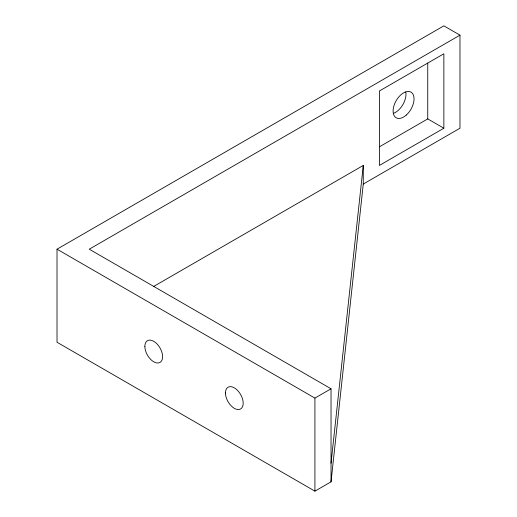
<?xml version="1.0" encoding="UTF-8"?>
<svg xmlns="http://www.w3.org/2000/svg" width="517" height="517" viewBox="0 0 517 517"><rect width="100%" height="100%" fill="white"/><g stroke="black" fill="none" stroke-linecap="round" stroke-linejoin="round"><path stroke-width="0.78" d="M331.035 463.232L363.27 165.44L153.562 286.515M363.27 184.052L459.981 128.216L459.981 35.156L443.864 25.85L57.019 249.194L57.019 342.254L314.918 491.15L331.035 481.844L363.27 184.052L363.27 165.44M459.981 35.156L89.254 249.194L331.035 388.784L331.035 481.844M379.388 146.828L427.746 118.91L443.864 128.216L443.864 53.768L379.388 90.992L379.388 165.44L443.864 128.216M57.019 249.194L314.918 398.09L331.035 388.784M427.746 63.074L427.746 118.91M314.918 398.09L314.918 491.15M405.78 92A14.819 8.556 -60 0 1 393.463 113.346M225.457 392.972A12.537 7.238 60 0 0 238.757 409.516A12.537 7.238 60 0 0 238.757 391.783A12.537 7.238 60 0 0 225.457 392.972M144.863 346.442A12.537 7.238 60 0 0 158.163 362.986A12.537 7.238 60 0 0 158.163 345.253A12.537 7.238 60 0 0 144.863 346.442M406.278 115.071A14.819 8.556 -60 0 0 410.976 92.116A14.819 8.556 -60 0 0 393.45 107.665A14.819 8.556 -60 0 0 406.278 115.071"/></g></svg>
